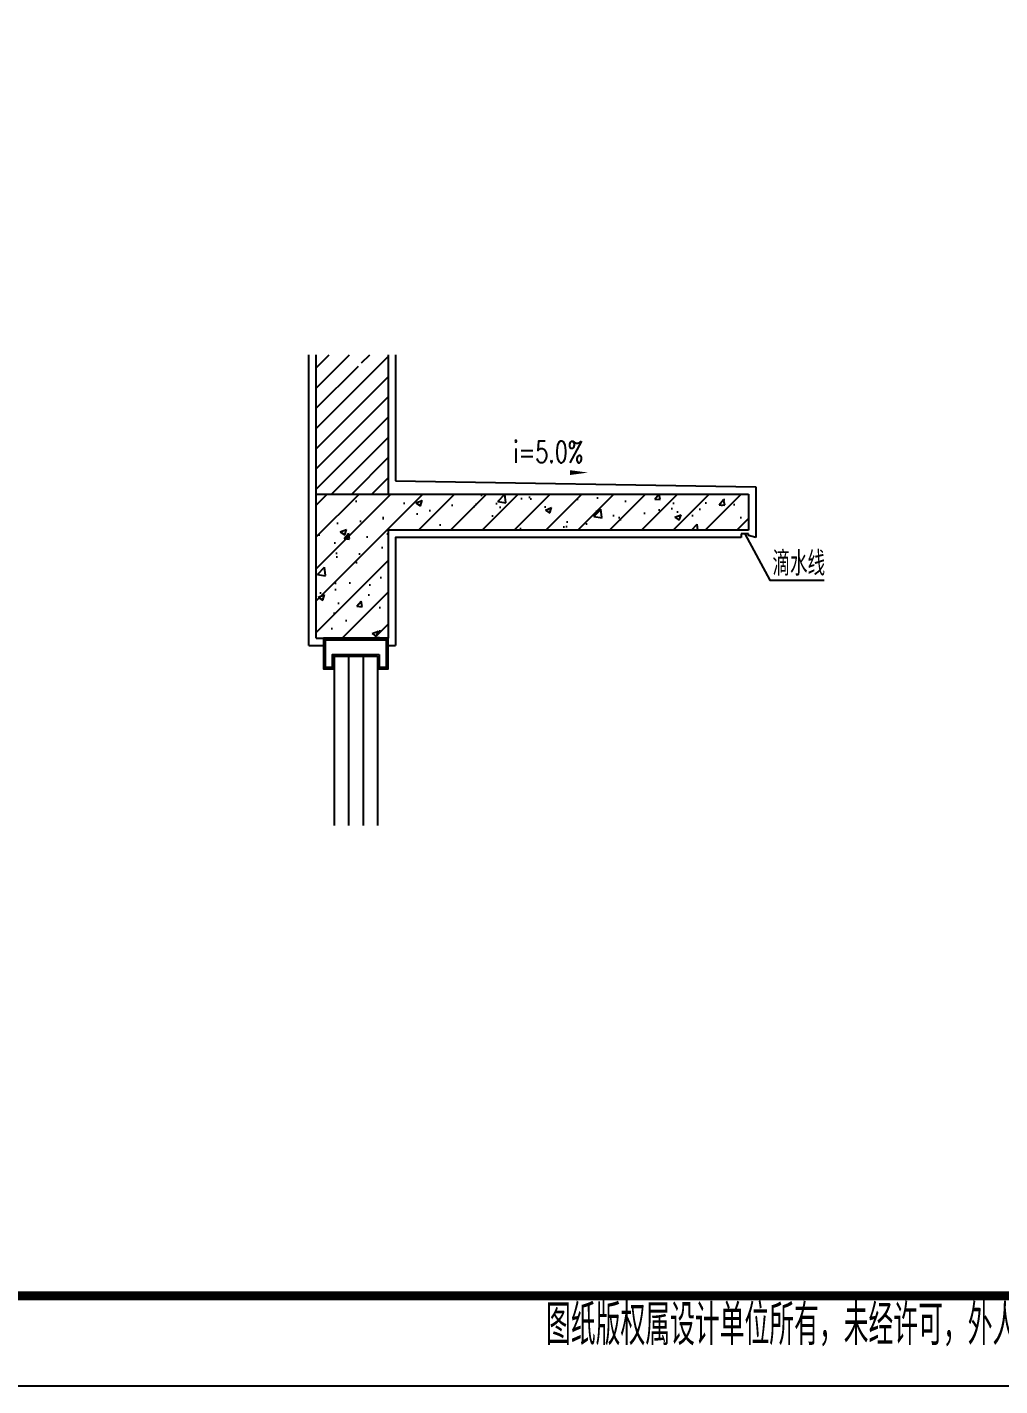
# Model space of a CAD drawing. Extents: x -1041549 to 749950, y -354245 to 17554.
# Drawn here: x -671364 to -668664, y -216064 to -212293 of the extents above; entities that cross this region are included whole.
import ezdxf

# ---------------------------------------------------------------- set-up
doc = ezdxf.new("R2010")
doc.units = 0
doc.header["$LTSCALE"] = 1000
doc.header["$MEASUREMENT"] = 0
doc.linetypes.add('CONTINOUS', pattern=[0])
for name, color, linetype in [('14', 1, 'Continuous'), ('8', 8, 'Continuous'), ('PUB_DIM', 3, 'Continuous'), ('PUB_HATCH', 8, 'Continuous'), ('PUB_TEXT', 7, 'Continuous'), ('PUB_TITLE', 4, 'Continuous'), ('WALL', 4, 'Continuous'), ('家俱', 8, 'Continuous')]:
    doc.layers.add(name, color=color, linetype=linetype)
doc.styles.add('_TCH_DIM', font='SIMPLEX', dxfattribs={"bigfont": 'GBCBIG'})
doc.styles.add('hztxt', font='romand_pkpm', dxfattribs={"bigfont": 'gbcbig'})

# ---------------------------------------------------------------- blocks, each defined once
blk = doc.blocks.new('TUQ')
at = {"layer": '14', "style": 'hztxt', "width": 0.85}
blk.add_text('图纸版权属设计单位所有，未经许可，外人及外单位不得翻印复制作为其他工程之用。', height=450, rotation=359.9997, dxfattribs=at).set_placement((-14838, -548))

msp = doc.modelspace()

# ---------------------------------------------------------------- hatches: boundary and pattern name
h = msp.add_hatch()
h.set_pattern_fill('ANSI31', color=8, scale=25)
h.set_pattern_definition([(45, (-346218.365, -175477.254), (-28.0633004, 28.0633004), [])])
h.paths.add_polyline_path([(-670562.1, -213588.9), (-670362.1, -213588.9), (-670362.1, -213202.2), (-670427.9, -213202.2), (-670443.2, -213244.2), (-670450.6, -213202.2), (-670562.1, -213202.2)])
h = msp.add_hatch()
h.set_pattern_fill('钢筋混凝土', color=8, scale=25)
h.set_pattern_definition([(45, (-346218.365, -175477.254), (-44.194174, 44.194174), []), (50, (-346218.36, -175477.25), (179.315046, -15.688034), [18.75, -206.25]), (355, (-346218.36, -175477.25), (-34.68783, 188.04803), [15, -165]), (100.4514, (-346203.42, -175478.56), (144.62735, 172.35989), [15.93505, -175.28553]), (46.1842, (-346218.36, -175427.25), (266.81026, -41.37975), [28.125, -309.375]), (96.6356, (-346196.13, -175430.7), (233.66568, 243.52947), [23.90257, -262.92825]), (351.1842, (-346218.36, -175427.25), (233.66549, 243.52965), [22.5, -247.5]), (21, (-346193.36, -175439.75), (149.22676, -100.65472), [18.75, -206.25]), (326, (-346193.36, -175439.75), (60.82883, 181.28751), [15, -165]), (71.4514, (-346180.93, -175448.14), (210.05566, 80.63262), [15.93505, -175.28553]), (37.5, (-346218.365, -175477.254), (3.039964, 83.223463), [0, -163, 0, -167.5, 0, -165.625]), (7.5, (-346218.365, -175477.25), (65.767384, 98.602928), [0, -95.5, 0, -159.25, 0, -63.125]), (327.5, (-346274.115, -175477.254), (133.455609, -5.638718), [0, -62.5, 0, -195, 0, -258.75]), (317.5, (-346299.11, -175477.25), (145.796542, 25.026246), [0, -81.25, 0, -129.5, 0, -183.75])])
h.paths.add_polyline_path([(-670562.1, -213588.9), (-670562.1, -213988.9), (-670362.1, -213988.9), (-670362.1, -213688.9), (-669362.1, -213688.9), (-669362.1, -213588.9)])

# ---------------------------------------------------------------- linework, layer by layer
at = {"color": 3, "linetype": 'CONTINOUS'}
for p, q in [((-670512.1, -214038.9), (-670512.1, -214508.2)), ((-670472.1, -214038.9), (-670472.1, -214508.2)), ((-670432.1, -214038.9), (-670432.1, -214508.2)), ((-670392.1, -214038.9), (-670392.1, -214508.2))]:
    msp.add_line(p, q, dxfattribs=at)
msp.add_lwpolyline([(-670392.1, -214038.9), (-670392.1, -214073.9), (-670362.1, -214073.9), (-670362.1, -213988.9), (-670362.1, -213988.9), (-670542.1, -213988.9), (-670542.1, -214073.9), (-670512.1, -214073.9), (-670512.1, -214038.9)], close=True)
at = {"layer": '8', "color": 8}
for p, q in [((-670582.1, -214008.9), (-670582.1, -213202.2)), ((-670342.1, -213202.2), (-670342.1, -213552.5)), ((-670342.1, -213552.5), (-669342.1, -213568.9)), ((-669342.1, -213568.9), (-669342.1, -213708.9)), ((-670582.1, -214008.9), (-670542.1, -214008.9)), ((-670362.1, -214008.9), (-670342.1, -214008.9))]:
    msp.add_line(p, q, dxfattribs=at)
msp.add_lwpolyline([(-669382.1, -213708.9), (-670342.1, -213708.9), (-670342.1, -214008.9)], dxfattribs=at)
at = {"layer": 'PUB_DIM', "elevation": 0.2}
msp.add_lwpolyline([(-670044, -213521, 0, 0, 0), (-669807.2, -213529.2, 0, 13.3, 0), (-669857.2, -213529.2, 0, 0, 0)], format="xyseb", dxfattribs=at)
at = {"layer": 'PUB_DIM'}
msp.add_lwpolyline([(-669372.1, -213698.9), (-669302.4, -213827.7), (-669152.1, -213827.7)], dxfattribs=at)
at = {"layer": 'PUB_HATCH'}
for p, q in [((-669362.1, -213698.9), (-669382.1, -213698.9)), ((-669382.1, -213698.9), (-669382.1, -213708.9)), ((-669362.1, -213703.9), (-669362.1, -213698.9)), ((-669342.1, -213708.9), (-669362.1, -213703.9))]:
    msp.add_line(p, q, dxfattribs=at)
at = {"layer": 'PUB_TITLE'}
msp.add_lwpolyline([(-680814.5, -216063.6), (-665964.5, -216063.6), (-665964.5, -205563.6), (-680814.5, -205563.6)], close=True, dxfattribs=at)
at = {"layer": 'PUB_TITLE', "const_width": 25}
msp.add_lwpolyline([(-680189.5, -215813.6), (-666214.5, -215813.6), (-666214.5, -205813.6), (-680189.5, -205813.6)], close=True, dxfattribs=at)
at = {"layer": 'WALL'}
for p, q in [((-670562.1, -213588.9), (-670562.1, -213202.2)), ((-670362.1, -213202.2), (-670362.1, -213588.9)), ((-670562.1, -213988.9), (-670562.1, -213588.9)), ((-670562.1, -213588.9), (-669362.1, -213588.9)), ((-669362.1, -213588.9), (-669362.1, -213688.9)), ((-670362.1, -213688.9), (-670362.1, -213988.9)), ((-669362.1, -213688.9), (-670362.1, -213688.9)), ((-670562.1, -213988.9), (-670362.1, -213988.9))]:
    msp.add_line(p, q, dxfattribs=at)
at = {"layer": '家俱', "color": 2}
msp.add_lwpolyline([(-670387.1, -214033.9), (-670387.1, -214068.9), (-670367.1, -214068.9), (-670367.1, -213993.9), (-670427.1, -213993.9), (-670427.1, -213993.9), (-670537.1, -213993.9), (-670537.1, -213993.9), (-670537.1, -214068.9), (-670517.1, -214068.9), (-670517.1, -214033.9), (-670387.1, -214033.9)], dxfattribs=at)

# ---------------------------------------------------------------- block references
at = {"layer": '14', "xscale": 0.25, "yscale": 0.25, "zscale": 0.25}
msp.add_blockref('TUQ', (-666214.5, -215813.6), dxfattribs=at)

# ---------------------------------------------------------------- texts
at = {"layer": 'PUB_TEXT', "style": '_TCH_DIM', "width": 0.705882}
msp.add_text('i=5.0%%%', height=59.5, dxfattribs=at).set_placement((-670015, -213501.7, 0.2))
at = {"layer": 'PUB_TEXT', "style": '_TCH_DIM'}
msp.add_text('滴水线', height=67.52, dxfattribs=at).set_placement((-669295.4, -213815.3))

doc.saveas('drawing.dxf')
